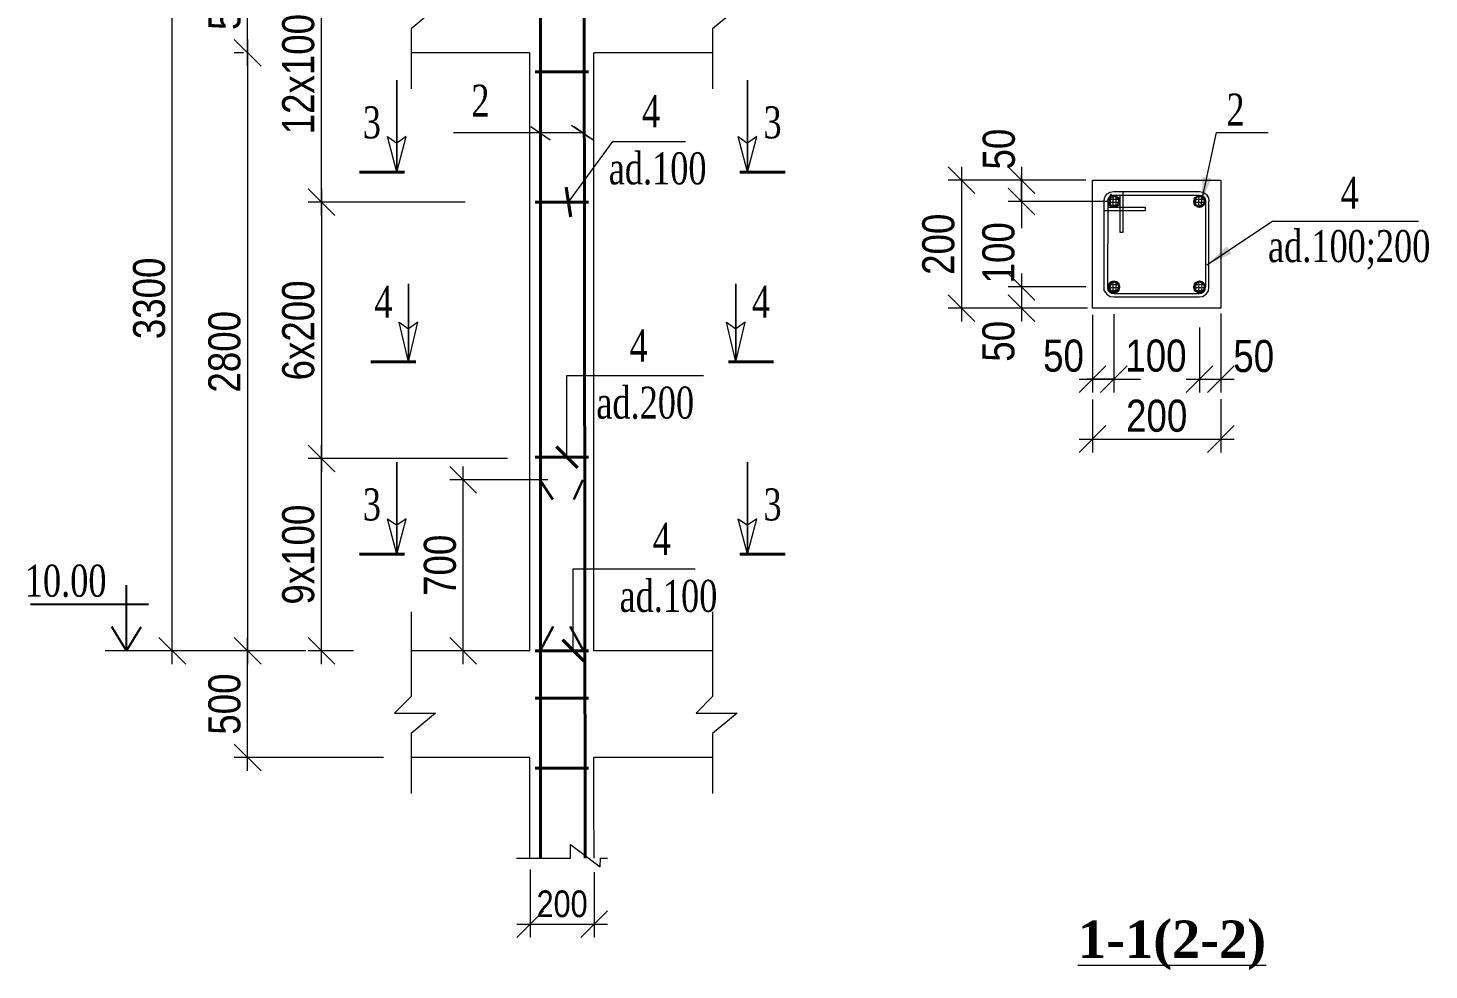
# Model space of a CAD drawing. Header units: millimetres. Extents: x -149347 to 251215, y -2929184 to -2541447.
# Drawn here: x -24370 to -11258, y -2728752 to -2719930 of the extents above; entities that cross this region are included whole.
import ezdxf

# ---------------------------------------------------------------- set-up
doc = ezdxf.new("R2010")
doc.units = ezdxf.units.MM
for name, color, linetype, lineweight in [('Ishare xetleri', 95, 'Continuous', 5), ('olchu', 253, 'Continuous', 9), ('Xamut', 5, 'Continuous', 15), ('РАЗМЕРЫ', 80, 'Continuous', 9)]:
    doc.layers.add(name, color=color, linetype=linetype, lineweight=lineweight)
doc.layers.add('Text', color=7, linetype='Continuous')
doc.styles.add('400', font='times.ttf', dxfattribs={"width": 0.75, "height": 300})
doc.styles.add('style1', font='A3TI(LA).TTF', dxfattribs={"height": 400})
doc.styles.add('style6', font='ARIALN.TTF', dxfattribs={"height": 300})
doc.styles.add('Times New  Roman', font='times.ttf')
doc.dimstyles.new('DIM_100', dxfattribs={"dimscale": 100, "dimtxt": 250, "dimasz": 2.5, "dimexe": 1.25, "dimexo": 0.625, "dimtad": 1, "dimdec": 0, "dimtxsty": 'style1', "dimblk": 'OBLIQUE', "dimcen": 2.5, "dimdle": 1.25, "dimclrd": 251, "dimclre": 251, "dimaunit": 1, "dimadec": 3, "dimazin": 0, "dimtfac": 1, "dimtdec": 0, "dimtmove": 1, "dimatfit": 3, "dimfxl": 1.25, "dimlwd": 5, "dimlwe": 5, "dimarcsym": 0})

# ---------------------------------------------------------------- blocks, each defined once
blk = doc.blocks.new('_Oblique')
at = {"color": 0, "linetype": 'ByBlock', "lineweight": -2}
blk.add_line((-0.5, -0.5), (0.5, 0.5), dxfattribs=at)
blk = doc.blocks.new('*D1385')
at = {"color": 251, "linetype": 'ByBlock', "lineweight": 5, "ltscale": 80, "transparency": 16777216}
blk.add_line((-22314, -2726887), (-22314, -2725637), dxfattribs=at)
at = {"color": 251, "lineweight": 5, "ltscale": 80, "transparency": 16777216}
for p, q in [((-21770, -2725762), (-22439, -2725762)), ((-21043, -2726762), (-22439, -2726762))]:
    blk.add_line(p, q, dxfattribs=at)
at = {"layer": 'Defpoints', "color": 0, "lineweight": 15, "ltscale": 80, "transparency": 16777216}
for p in [(-22314, -2725762), (-21707, -2725762), (-20980, -2726762)]:
    blk.add_point(p, dxfattribs=at)
at = {"color": 251, "lineweight": 5, "ltscale": 80, "transparency": 16777216, "xscale": 250, "yscale": 250, "zscale": 250}
for p, rotation in [((-22314, -2725762), 90), ((-22314, -2726762), 270)]:
    blk.add_blockref('_Oblique', p, dxfattribs=dict(at, rotation=rotation))
at = {"color": 0, "lineweight": 15, "ltscale": 80, "transparency": 16777216, "insert": (-22530, -2726262), "char_height": 300, "attachment_point": 5, "rotation": 90, "style": 'style6'}
blk.add_mtext('500', dxfattribs=at)
blk = doc.blocks.new('*D1386')
at = {"color": 251, "linetype": 'ByBlock', "lineweight": 5, "ltscale": 80, "transparency": 16777216}
blk.add_line((-22314, -2720287), (-22314, -2719037), dxfattribs=at)
at = {"color": 251, "lineweight": 5, "ltscale": 80, "transparency": 16777216}
for p, q in [((-21770, -2719162), (-22439, -2719162)), ((-22354, -2720162), (-22439, -2720162))]:
    blk.add_line(p, q, dxfattribs=at)
at = {"layer": 'Defpoints', "color": 0, "lineweight": 15, "ltscale": 80, "transparency": 16777216}
for p in [(-22314, -2719162), (-21707, -2719162), (-22292, -2720162)]:
    blk.add_point(p, dxfattribs=at)
at = {"color": 251, "lineweight": 5, "ltscale": 80, "transparency": 16777216, "xscale": 250, "yscale": 250, "zscale": 250}
for p, rotation in [((-22314, -2719162), 90), ((-22314, -2720162), 270)]:
    blk.add_blockref('_Oblique', p, dxfattribs=dict(at, rotation=rotation))
at = {"color": 0, "lineweight": 15, "ltscale": 80, "transparency": 16777216, "insert": (-22530, -2719662), "char_height": 300, "attachment_point": 5, "rotation": 90, "style": 'style6'}
blk.add_mtext('500', dxfattribs=at)
blk = doc.blocks.new('*D1387')
at = {"color": 251, "linetype": 'ByBlock', "lineweight": 5, "ltscale": 80, "transparency": 16777216}
blk.add_line((-22314, -2720037), (-22314, -2725887), dxfattribs=at)
at = {"color": 251, "lineweight": 5, "ltscale": 80, "transparency": 16777216}
for p, q in [((-22354, -2720162), (-22439, -2720162)), ((-22354, -2725762), (-22439, -2725762))]:
    blk.add_line(p, q, dxfattribs=at)
at = {"layer": 'Defpoints', "color": 0, "lineweight": 15, "ltscale": 80, "transparency": 16777216}
for p in [(-22292, -2720162), (-22314, -2725762), (-22292, -2725762)]:
    blk.add_point(p, dxfattribs=at)
at = {"color": 251, "lineweight": 5, "ltscale": 80, "transparency": 16777216, "xscale": 250, "yscale": 250, "zscale": 250}
for p, rotation in [((-22314, -2720162), 90), ((-22314, -2725762), 270)]:
    blk.add_blockref('_Oblique', p, dxfattribs=dict(at, rotation=rotation))
at = {"color": 0, "lineweight": 15, "ltscale": 80, "transparency": 16777216, "insert": (-22530, -2722962), "char_height": 300, "attachment_point": 5, "rotation": 90, "style": 'style6'}
blk.add_mtext('2800', dxfattribs=at)
blk = doc.blocks.new('*D1388')
at = {"color": 251, "linetype": 'ByBlock', "lineweight": 5, "ltscale": 80, "transparency": 16777216}
blk.add_line((-23019, -2725887), (-23019, -2719037), dxfattribs=at)
at = {"color": 251, "lineweight": 5, "ltscale": 80, "transparency": 16777216}
for p, q in [((-22938, -2719162), (-23144, -2719162)), ((-22915, -2725762), (-23144, -2725762))]:
    blk.add_line(p, q, dxfattribs=at)
at = {"layer": 'Defpoints', "color": 0, "lineweight": 15, "ltscale": 80, "transparency": 16777216}
for p in [(-23019, -2719162), (-22875, -2719162), (-22852, -2725762)]:
    blk.add_point(p, dxfattribs=at)
at = {"color": 251, "lineweight": 5, "ltscale": 80, "transparency": 16777216, "xscale": 250, "yscale": 250, "zscale": 250}
for p, rotation in [((-23019, -2719162), 90), ((-23019, -2725762), 270)]:
    blk.add_blockref('_Oblique', p, dxfattribs=dict(at, rotation=rotation))
at = {"color": 0, "lineweight": 15, "ltscale": 80, "transparency": 16777216, "insert": (-23235, -2722462), "char_height": 300, "attachment_point": 5, "rotation": 90, "style": 'style6'}
blk.add_mtext('3300', dxfattribs=at)
blk = doc.blocks.new('*D1391')
at = {"color": 251, "lineweight": 5, "ltscale": 80, "transparency": 16777216}
for p, q in [((-19671, -2727810), (-19671, -2728449)), ((-19071, -2727836), (-19071, -2728449))]:
    blk.add_line(p, q, dxfattribs=at)
at = {"color": 251, "linetype": 'ByBlock', "lineweight": 5, "ltscale": 80, "transparency": 16777216}
blk.add_line((-19796, -2728324), (-18946, -2728324), dxfattribs=at)
at = {"layer": 'Defpoints', "color": 0, "lineweight": 15, "ltscale": 80, "transparency": 16777216}
for p in [(-19671, -2727747), (-19071, -2727774), (-19071, -2728324)]:
    blk.add_point(p, dxfattribs=at)
at = {"color": 251, "lineweight": 5, "ltscale": 80, "transparency": 16777216, "xscale": 250, "yscale": 250, "zscale": 250, "rotation": 180}
blk.add_blockref('_Oblique', (-19671, -2728324), dxfattribs=at)
at = {"color": 251, "lineweight": 5, "ltscale": 80, "transparency": 16777216, "xscale": 250, "yscale": 250, "zscale": 250}
blk.add_blockref('_Oblique', (-19071, -2728324), dxfattribs=at)
at = {"color": 0, "lineweight": 15, "ltscale": 80, "transparency": 16777216, "insert": (-19371, -2728134), "char_height": 300, "attachment_point": 5, "style": 'style6'}
blk.add_mtext('{\\fArial Narrow|b0|i0|c238|p34;\\H0.83333x;200}', dxfattribs=at)
blk = doc.blocks.new('*D1375')
at = {"color": 251, "lineweight": 5, "ltscale": 80, "transparency": 16777216}
for p, q in [((-19505, -2724162), (-20423, -2724162)), ((-20311, -2725762), (-20423, -2725762))]:
    blk.add_line(p, q, dxfattribs=at)
at = {"color": 251, "linetype": 'ByBlock', "lineweight": 5, "ltscale": 80, "transparency": 16777216}
blk.add_line((-20298, -2725887), (-20298, -2724037), dxfattribs=at)
at = {"layer": 'Defpoints', "color": 0, "lineweight": 15, "ltscale": 80, "transparency": 16777216}
for p in [(-20298, -2724162), (-19443, -2724162), (-20248, -2725762)]:
    blk.add_point(p, dxfattribs=at)
at = {"color": 251, "lineweight": 5, "ltscale": 80, "transparency": 16777216, "xscale": 250, "yscale": 250, "zscale": 250}
for p, rotation in [((-20298, -2724162), 90), ((-20298, -2725762), 270)]:
    blk.add_blockref('_Oblique', p, dxfattribs=dict(at, rotation=rotation))
at = {"color": 0, "lineweight": 15, "ltscale": 80, "transparency": 16777216, "insert": (-20513, -2724962), "char_height": 300, "attachment_point": 5, "rotation": 90, "style": 'style6'}
blk.add_mtext('{\\fArial Narrow|b0|i0|c238|p34;7}00', dxfattribs=at)
blk = doc.blocks.new('*D1401')
at = {"color": 251, "linetype": 'ByBlock', "lineweight": 5, "ltscale": 15, "transparency": 16777216}
blk.add_line((-15632, -2721230), (-15632, -2722680), dxfattribs=at)
at = {"color": 251, "lineweight": 5, "ltscale": 15, "transparency": 16777216}
for p, q in [((-15016, -2721355), (-15757, -2721355)), ((-15013, -2722555), (-15757, -2722555))]:
    blk.add_line(p, q, dxfattribs=at)
at = {"layer": 'Defpoints', "color": 0, "lineweight": 15, "ltscale": 15, "transparency": 16777216}
for p in [(-14953, -2721355), (-15632, -2722555), (-14951, -2722555)]:
    blk.add_point(p, dxfattribs=at)
at = {"color": 251, "lineweight": 5, "ltscale": 15, "transparency": 16777216, "xscale": 250, "yscale": 250, "zscale": 250}
for p, rotation in [((-15632, -2721355), 90), ((-15632, -2722555), 270)]:
    blk.add_blockref('_Oblique', p, dxfattribs=dict(at, rotation=rotation))
at = {"color": 0, "lineweight": 15, "ltscale": 15, "transparency": 16777216, "insert": (-15848, -2721955), "char_height": 300, "attachment_point": 5, "rotation": 90, "style": 'style6'}
blk.add_mtext('{\\fArial Narrow|b0|i0|c238|p34;200}', dxfattribs=at)
blk = doc.blocks.new('*D1402')
at = {"color": 251, "linetype": 'ByBlock', "lineweight": 5, "ltscale": 15, "transparency": 16777216}
blk.add_line((-15070, -2721230), (-15070, -2721680), dxfattribs=at)
at = {"color": 251, "lineweight": 5, "ltscale": 15, "transparency": 16777216}
for p, q in [((-14468, -2721355), (-15195, -2721355)), ((-14461, -2721555), (-15195, -2721555))]:
    blk.add_line(p, q, dxfattribs=at)
at = {"layer": 'Defpoints', "color": 0, "lineweight": 15, "ltscale": 15, "transparency": 16777216}
for p in [(-14406, -2721355), (-15070, -2721555), (-14398, -2721555)]:
    blk.add_point(p, dxfattribs=at)
at = {"color": 251, "lineweight": 5, "ltscale": 15, "transparency": 16777216, "xscale": 250, "yscale": 250, "zscale": 250}
for p, rotation in [((-15070, -2721355), 90), ((-15070, -2721555), 270)]:
    blk.add_blockref('_Oblique', p, dxfattribs=dict(at, rotation=rotation))
at = {"color": 0, "lineweight": 15, "ltscale": 15, "transparency": 16777216, "insert": (-15282, -2721064), "char_height": 300, "attachment_point": 5, "rotation": 90, "style": 'style6'}
blk.add_mtext('{\\fArial Narrow|b0|i0|c238|p34;50}', dxfattribs=at)
blk = doc.blocks.new('*D1403')
at = {"color": 251, "linetype": 'ByBlock', "lineweight": 5, "ltscale": 15, "transparency": 16777216}
blk.add_line((-15070, -2722230), (-15070, -2722680), dxfattribs=at)
at = {"color": 251, "lineweight": 5, "ltscale": 15, "transparency": 16777216}
for p, q in [((-14468, -2722355), (-15195, -2722355)), ((-14455, -2722555), (-15195, -2722555))]:
    blk.add_line(p, q, dxfattribs=at)
at = {"layer": 'Defpoints', "color": 0, "lineweight": 15, "ltscale": 15, "transparency": 16777216}
for p in [(-14406, -2722355), (-15070, -2722555), (-14392, -2722555)]:
    blk.add_point(p, dxfattribs=at)
at = {"color": 251, "lineweight": 5, "ltscale": 15, "transparency": 16777216, "xscale": 250, "yscale": 250, "zscale": 250}
for p, rotation in [((-15070, -2722355), 90), ((-15070, -2722555), 270)]:
    blk.add_blockref('_Oblique', p, dxfattribs=dict(at, rotation=rotation))
at = {"color": 0, "lineweight": 15, "ltscale": 15, "transparency": 16777216, "insert": (-15286, -2722864), "char_height": 300, "attachment_point": 5, "rotation": 90, "style": 'style6'}
blk.add_mtext('{\\fArial Narrow|b0|i0|c238|p34;50}', dxfattribs=at)
blk = doc.blocks.new('*D1404')
at = {"color": 251, "lineweight": 5, "ltscale": 15, "transparency": 16777216}
for p, q in [((-14406, -2723409), (-14406, -2723904)), ((-13206, -2723407), (-13206, -2723904))]:
    blk.add_line(p, q, dxfattribs=at)
at = {"color": 251, "linetype": 'ByBlock', "lineweight": 5, "ltscale": 15, "transparency": 16777216}
blk.add_line((-14531, -2723779), (-13081, -2723779), dxfattribs=at)
at = {"layer": 'Defpoints', "color": 0, "lineweight": 15, "ltscale": 15, "transparency": 16777216}
for p in [(-14406, -2723347), (-13206, -2723344), (-13206, -2723779)]:
    blk.add_point(p, dxfattribs=at)
at = {"color": 251, "lineweight": 5, "ltscale": 15, "transparency": 16777216, "xscale": 250, "yscale": 250, "zscale": 250, "rotation": 180}
blk.add_blockref('_Oblique', (-14406, -2723779), dxfattribs=at)
at = {"color": 251, "lineweight": 5, "ltscale": 15, "transparency": 16777216, "xscale": 250, "yscale": 250, "zscale": 250}
blk.add_blockref('_Oblique', (-13206, -2723779), dxfattribs=at)
at = {"color": 0, "lineweight": 15, "ltscale": 15, "transparency": 16777216, "insert": (-13806, -2723563), "char_height": 300, "attachment_point": 5, "style": 'style6'}
blk.add_mtext('{\\fArial Narrow|b0|i0|c238|p34;200}', dxfattribs=at)
blk = doc.blocks.new('*D1405')
at = {"color": 251, "lineweight": 5, "ltscale": 15, "transparency": 16777216}
for p, q in [((-14406, -2722617), (-14406, -2723344)), ((-14206, -2722610), (-14206, -2723344))]:
    blk.add_line(p, q, dxfattribs=at)
at = {"color": 251, "linetype": 'ByBlock', "lineweight": 5, "ltscale": 15, "transparency": 16777216}
blk.add_line((-14531, -2723219), (-14081, -2723219), dxfattribs=at)
at = {"layer": 'Defpoints', "color": 0, "lineweight": 15, "ltscale": 15, "transparency": 16777216}
for p in [(-14406, -2722555), (-14206, -2722547), (-14206, -2723219)]:
    blk.add_point(p, dxfattribs=at)
at = {"color": 251, "lineweight": 5, "ltscale": 15, "transparency": 16777216, "xscale": 250, "yscale": 250, "zscale": 250, "rotation": 180}
blk.add_blockref('_Oblique', (-14406, -2723219), dxfattribs=at)
at = {"color": 251, "lineweight": 5, "ltscale": 15, "transparency": 16777216, "xscale": 250, "yscale": 250, "zscale": 250}
blk.add_blockref('_Oblique', (-14206, -2723219), dxfattribs=at)
at = {"color": 0, "lineweight": 15, "ltscale": 15, "transparency": 16777216, "insert": (-14678, -2723000), "char_height": 300, "attachment_point": 5, "style": 'style6'}
blk.add_mtext('{\\fArial Narrow|b0|i0|c238|p34;50}', dxfattribs=at)
blk = doc.blocks.new('*D1406')
at = {"color": 251, "lineweight": 5, "ltscale": 15, "transparency": 16777216}
for p, q in [((-13206, -2722604), (-13206, -2723344)), ((-13406, -2722735), (-13406, -2723344))]:
    blk.add_line(p, q, dxfattribs=at)
at = {"color": 251, "linetype": 'ByBlock', "lineweight": 5, "ltscale": 15, "transparency": 16777216}
blk.add_line((-13531, -2723219), (-13081, -2723219), dxfattribs=at)
at = {"layer": 'Defpoints', "color": 0, "lineweight": 15, "ltscale": 15, "transparency": 16777216}
for p in [(-13206, -2722541), (-13406, -2722672), (-13206, -2723219)]:
    blk.add_point(p, dxfattribs=at)
at = {"color": 251, "lineweight": 5, "ltscale": 15, "transparency": 16777216, "xscale": 250, "yscale": 250, "zscale": 250, "rotation": 180}
blk.add_blockref('_Oblique', (-13406, -2723219), dxfattribs=at)
at = {"color": 251, "lineweight": 5, "ltscale": 15, "transparency": 16777216, "xscale": 250, "yscale": 250, "zscale": 250}
blk.add_blockref('_Oblique', (-13206, -2723219), dxfattribs=at)
at = {"color": 0, "lineweight": 15, "ltscale": 15, "transparency": 16777216, "insert": (-12898, -2723004), "char_height": 300, "attachment_point": 5, "style": 'style6'}
blk.add_mtext('{\\fArial Narrow|b0|i0|c238|p34;50}', dxfattribs=at)
blk = doc.blocks.new('*D1407')
at = {"color": 251, "lineweight": 5, "ltscale": 15, "transparency": 16777216}
blk.add_line((-14206, -2722735), (-14206, -2723344), dxfattribs=at)
blk.add_line((-14206, -2722735), (-14206, -2723344), dxfattribs=at)
at = {"color": 251, "linetype": 'ByBlock', "lineweight": 5, "ltscale": 15, "transparency": 16777216}
for q in [(-14456, -2723219), (-13956, -2723219)]:
    blk.add_line((-14206, -2723219), q, dxfattribs=at)
at = {"layer": 'Defpoints', "color": 0, "lineweight": 15, "ltscale": 15, "transparency": 16777216}
for p in [(-14206, -2722672), (-14206, -2722672), (-14206, -2723219)]:
    blk.add_point(p, dxfattribs=at)
at = {"color": 251, "lineweight": 5, "ltscale": 15, "transparency": 16777216, "xscale": 250, "yscale": 250, "zscale": 250}
blk.add_blockref('_Oblique', (-14206, -2723219), dxfattribs=at)
at = {"color": 251, "lineweight": 5, "ltscale": 15, "transparency": 16777216, "xscale": 250, "yscale": 250, "zscale": 250, "rotation": 180}
blk.add_blockref('_Oblique', (-14206, -2723219), dxfattribs=at)
at = {"color": 0, "lineweight": 15, "ltscale": 15, "transparency": 16777216, "insert": (-13813, -2723000), "char_height": 300, "attachment_point": 5, "style": 'style6'}
blk.add_mtext('{\\fArial Narrow|b0|i0|c238|p34;100}', dxfattribs=at)
blk = doc.blocks.new('*D1408')
at = {"color": 251, "linetype": 'ByBlock', "lineweight": 5, "ltscale": 15, "transparency": 16777216}
for q in [(-15070, -2721305), (-15070, -2721805)]:
    blk.add_line((-15070, -2721555), q, dxfattribs=at)
at = {"color": 251, "lineweight": 5, "ltscale": 15, "transparency": 16777216}
for p in [(-14268, -2721555), (-14586, -2721555)]:
    blk.add_line(p, (-15195, -2721555), dxfattribs=at)
at = {"layer": 'Defpoints', "color": 0, "lineweight": 15, "ltscale": 15, "transparency": 16777216}
for p in [(-15070, -2721555), (-14523, -2721555), (-14206, -2721555)]:
    blk.add_point(p, dxfattribs=at)
at = {"color": 251, "lineweight": 5, "ltscale": 15, "transparency": 16777216, "xscale": 250, "yscale": 250, "zscale": 250}
for rotation in [90, 270]:
    blk.add_blockref('_Oblique', (-15070, -2721555), dxfattribs=dict(at, rotation=rotation))
at = {"color": 0, "lineweight": 15, "ltscale": 15, "transparency": 16777216, "insert": (-15286, -2722035), "char_height": 300, "attachment_point": 5, "rotation": 90, "style": 'style6'}
blk.add_mtext('{\\fArial Narrow|b0|i0|c238|p34;100}', dxfattribs=at)
blk = doc.blocks.new('*D1429')
at = {"color": 251, "linetype": 'ByBlock', "lineweight": 5, "ltscale": 80, "transparency": 16777216}
blk.add_line((-21623, -2725887), (-21623, -2723837), dxfattribs=at)
at = {"color": 251, "lineweight": 5, "ltscale": 80, "transparency": 16777216}
for p, q in [((-19881, -2723962), (-21748, -2723962)), ((-21324, -2725762), (-21748, -2725762))]:
    blk.add_line(p, q, dxfattribs=at)
at = {"layer": 'Defpoints', "color": 0, "lineweight": 15, "ltscale": 80, "transparency": 16777216}
for p in [(-21623, -2723962), (-19819, -2723962), (-21261, -2725762)]:
    blk.add_point(p, dxfattribs=at)
at = {"color": 251, "lineweight": 5, "ltscale": 80, "transparency": 16777216, "xscale": 250, "yscale": 250, "zscale": 250}
for p, rotation in [((-21623, -2723962), 90), ((-21623, -2725762), 270)]:
    blk.add_blockref('_Oblique', p, dxfattribs=dict(at, rotation=rotation))
at = {"color": 0, "lineweight": 15, "ltscale": 80, "transparency": 16777216, "insert": (-21839, -2724862), "char_height": 300, "attachment_point": 5, "rotation": 90, "style": 'style6'}
blk.add_mtext('{\\fArial Narrow|b0|i0|c238|p34;9x100}', dxfattribs=at)
blk = doc.blocks.new('*D1430')
at = {"color": 251, "linetype": 'ByBlock', "lineweight": 5, "ltscale": 80, "transparency": 16777216}
blk.add_line((-21623, -2721687), (-21623, -2719037), dxfattribs=at)
at = {"color": 251, "lineweight": 5, "ltscale": 80, "transparency": 16777216}
for p, q in [((-21004, -2719162), (-21748, -2719162)), ((-21324, -2721562), (-21748, -2721562))]:
    blk.add_line(p, q, dxfattribs=at)
at = {"layer": 'Defpoints', "color": 0, "lineweight": 15, "ltscale": 80, "transparency": 16777216}
for p in [(-21623, -2719162), (-20942, -2719162), (-21261, -2721562)]:
    blk.add_point(p, dxfattribs=at)
at = {"color": 251, "lineweight": 5, "ltscale": 80, "transparency": 16777216, "xscale": 250, "yscale": 250, "zscale": 250}
for p, rotation in [((-21623, -2719162), 90), ((-21623, -2721562), 270)]:
    blk.add_blockref('_Oblique', p, dxfattribs=dict(at, rotation=rotation))
at = {"color": 0, "lineweight": 15, "ltscale": 80, "transparency": 16777216, "insert": (-21839, -2720362), "char_height": 300, "attachment_point": 5, "rotation": 90, "style": 'style6'}
blk.add_mtext('{\\fArial Narrow|b0|i0|c238|p34;12x100}', dxfattribs=at)
blk = doc.blocks.new('*D1431')
at = {"color": 251, "linetype": 'ByBlock', "lineweight": 5, "ltscale": 80, "transparency": 16777216}
blk.add_line((-21623, -2721437), (-21623, -2724087), dxfattribs=at)
at = {"color": 251, "lineweight": 5, "ltscale": 80, "transparency": 16777216}
for p, q in [((-20277, -2721562), (-21748, -2721562)), ((-19881, -2723962), (-21748, -2723962))]:
    blk.add_line(p, q, dxfattribs=at)
at = {"layer": 'Defpoints', "color": 0, "lineweight": 15, "ltscale": 80, "transparency": 16777216}
for p in [(-20215, -2721562), (-21623, -2723962), (-19819, -2723962)]:
    blk.add_point(p, dxfattribs=at)
at = {"color": 251, "lineweight": 5, "ltscale": 80, "transparency": 16777216, "xscale": 250, "yscale": 250, "zscale": 250}
for p, rotation in [((-21623, -2721562), 90), ((-21623, -2723962), 270)]:
    blk.add_blockref('_Oblique', p, dxfattribs=dict(at, rotation=rotation))
at = {"color": 0, "lineweight": 15, "ltscale": 80, "transparency": 16777216, "insert": (-21839, -2722762), "char_height": 300, "attachment_point": 5, "rotation": 90, "style": 'style6'}
blk.add_mtext('{\\fArial Narrow|b0|i0|c238|p34;6x200}', dxfattribs=at)

msp = doc.modelspace()

# ---------------------------------------------------------------- hatches: boundary and pattern name
at = {"layer": 'Xamut'}
h = msp.add_hatch(dxfattribs=at)
h.set_pattern_fill('ANGLE', color=256, scale=4, style=0)
h.set_pattern_definition([(360, (-14155.948, -2721504.897), (7e-15, 27.94), [20.32, -7.62]), (90, (-14155.948, -2721504.897), (-27.94, 8e-15), [20.32, -7.62])])
edge = h.paths.add_edge_path()
edge.add_arc((-14205.94808, -2721554.89692), 50, 360, 720)
h = msp.add_hatch(dxfattribs=at)
h.set_pattern_fill('ANGLE', color=256, scale=4, style=0)
h.set_pattern_definition([(360, (-13355.948, -2721504.897), (7e-15, 27.94), [20.32, -7.62]), (90, (-13355.948, -2721504.897), (-27.94, 8e-15), [20.32, -7.62])])
edge = h.paths.add_edge_path()
edge.add_arc((-13405.94808, -2721554.89692), 50, 360, 720)
h = msp.add_hatch(dxfattribs=at)
h.set_pattern_fill('ANGLE', color=256, scale=4, style=0)
h.set_pattern_definition([(360, (-14155.948, -2722304.897), (7e-15, 27.94), [20.32, -7.62]), (90, (-14155.948, -2722304.897), (-27.94, 8e-15), [20.32, -7.62])])
edge = h.paths.add_edge_path()
edge.add_arc((-14205.94808, -2722354.89692), 50, 0, 360)
h = msp.add_hatch(dxfattribs=at)
h.set_pattern_fill('ANGLE', color=256, scale=4, style=0)
h.set_pattern_definition([(360, (-13355.948, -2722304.897), (7e-15, 27.94), [20.32, -7.62]), (90, (-13355.948, -2722304.897), (-27.94, 8e-15), [20.32, -7.62])])
edge = h.paths.add_edge_path()
edge.add_arc((-13405.94808, -2722354.89692), 50, 360, 720)

# ---------------------------------------------------------------- linework, layer by layer
at = {"color": 7, "lineweight": 40, "ltscale": 80}
for p, q in [((-19573.03612, -2727173.95212), (-19573.03612, -2716761.89749)), ((-19155.84903, -2727705.72374), (-19167.60857, -2716761.89749)), ((-19624.28626, -2720340.2077), (-19124.28626, -2720340.2077)), ((-19624.28626, -2721559.49735), (-19124.28626, -2721559.49735)), ((-19624.28626, -2723949.25257), (-19124.28626, -2723949.25257)), ((-19624.28626, -2725761.89749), (-19124.28626, -2725761.89749)), ((-19624.28626, -2726205.29731), (-19124.28626, -2726205.29731)), ((-19624.28626, -2726861.89749), (-19124.28626, -2726861.89749)), ((-19624.28626, -2726861.89749), (-19124.28626, -2726861.89749)), ((-19571.80353, -2727705.72374), (-19573.03612, -2727173.95212))]:
    msp.add_line(p, q, dxfattribs=at)
at = {"color": 7, "lineweight": 9, "ltscale": 80}
for p, q in [((-19673.0406, -2720161.89749), (-20784.33474, -2720161.89749)), ((-19673.0406, -2725761.89749), (-19673.0406, -2720161.89749)), ((-19073.0406, -2725761.89749), (-19073.0406, -2720161.89749)), ((-17961.74647, -2720161.89749), (-19073.0406, -2720161.89749)), ((-19673.0406, -2725761.89749), (-20784.33474, -2725761.89749)), ((-19673.0406, -2725761.89749), (-20784.33474, -2725761.89749)), ((-17961.74647, -2725761.89749), (-19073.0406, -2725761.89749)), ((-17961.74647, -2725761.89749), (-19073.0406, -2725761.89749)), ((-19673.0406, -2726761.89749), (-20784.33474, -2726761.89749)), ((-19673.0406, -2726761.89749), (-20784.33474, -2726761.89749)), ((-19673.0406, -2727173.95212), (-19673.0406, -2726761.89749)), ((-19673.0406, -2727173.95212), (-19673.0406, -2726761.89749)), ((-19073.0406, -2727173.95212), (-19073.0406, -2726761.89749)), ((-17961.74647, -2726761.89749), (-19073.0406, -2726761.89749)), ((-19671.6011, -2727705.72374), (-19673.0406, -2727173.95212)), ((-19071.6011, -2727705.72374), (-19073.0406, -2727173.95212))]:
    msp.add_line(p, q, dxfattribs=at)
at = {"color": 7, "lineweight": 15, "ltscale": 80}
for p, q in [((-19484.02286, -2720978.97721), (-19662.04939, -2720856.64561)), ((-19110.00321, -2720961.13087), (-19284.02734, -2720841.54954)), ((-19079.75283, -2720978.8884), (-19257.77937, -2720856.5568)), ((-19184.02958, -2720910.26337), (-20388.40208, -2720910.26337)), ((-22013.50188, -2725761.89749), (-23647.5402, -2725761.89749)), ((-22013.50188, -2725761.89749), (-23647.5402, -2725761.89749))]:
    msp.add_line(p, q, dxfattribs=at)
at = {"color": 3, "lineweight": 30, "ltscale": 15}
for p, q in [((-19458.3704, -2724346.37005), (-19580.39808, -2724161.59007)), ((-19262.47668, -2724346.06642), (-19175.45608, -2724161.28644)), ((-19454.65979, -2725534.36406), (-19576.68748, -2725762.43586)), ((-19293.91272, -2725534.36406), (-19171.88503, -2725762.43586))]:
    msp.add_line(p, q, dxfattribs=at)
at = {"color": 0}
msp.add_line((-23447.80939, -2725761.89749), (-23447.80939, -2725149.20756), dxfattribs=at)
msp.add_line((-23447.80939, -2725761.89749), (-23447.80939, -2725149.20756), dxfattribs=at)
at = {"color": 7}
msp.add_line((-23243.41439, -2725329.42316), (-24346.94779, -2725329.42316), dxfattribs=at)
at = {"color": 7, "lineweight": 9, "ltscale": 80}
for points in [[(-20784.33474, -2718796.31695), (-20784.33474, -2719589.58249), (-20939.74661, -2719746.66441), (-20556.0998, -2719746.66441), (-20784.33474, -2719938.32184), (-20784.33474, -2720500.17265)], [(-17961.74647, -2718796.31695), (-17961.74647, -2719589.58249), (-18117.15834, -2719746.66441), (-17733.51153, -2719746.66441), (-17961.74647, -2719938.32184), (-17961.74647, -2720500.17265)], [(-20784.33474, -2725396.31695), (-20784.33474, -2726189.58249), (-20939.74661, -2726346.66441), (-20556.0998, -2726346.66441), (-20784.33474, -2726538.32184), (-20784.33474, -2727100.17265)], [(-17961.74647, -2725396.31695), (-17961.74647, -2726189.58249), (-18117.15834, -2726346.66441), (-17733.51153, -2726346.66441), (-17961.74647, -2726538.32184), (-17961.74647, -2727100.17265)], [(-19797.22399, -2727705.72374), (-19291.38505, -2727705.72374), (-19291.38505, -2727576.06732), (-19015.45892, -2727785.76813), (-19012.59847, -2727705.72374), (-18946.46755, -2727705.72374)]]:
    msp.add_lwpolyline(points, dxfattribs=at)
at = {"color": 7, "lineweight": 15, "ltscale": 80}
msp.add_lwpolyline([(-14405.94808, -2721354.89692), (-13205.94808, -2721354.89692), (-13205.94808, -2722554.89692), (-14405.94808, -2722554.89692), (-14405.94808, -2721354.89692)], dxfattribs=at)
at = {"color": 7, "ltscale": 15}
for points in [[(-23447.80939, -2725761.89749), (-23586.4113, -2725537.55347)], [(-23447.80939, -2725761.89749), (-23586.4113, -2725537.55347)], [(-23447.80939, -2725761.89749), (-23309.20747, -2725537.55347)], [(-23447.80939, -2725761.89749), (-23309.20747, -2725537.55347)]]:
    msp.add_lwpolyline(points, dxfattribs=at)
at = {"layer": 'Ishare xetleri', "color": 251, "lineweight": 9}
for p, q in [((-14297.23946, -2721548.59959), (-14294.46408, -2721525.43329)), ((-14294.46408, -2721525.43329), (-14283.96067, -2721501.60323)), ((-14283.96067, -2721501.60323), (-14269.80684, -2721483.68637)), ((-14269.80684, -2721483.68637), (-14241.19471, -2721465.74143)), ((-14263.7579, -2721538.1429), (-14229.80684, -2721483.68637)), ((-14248.12251, -2721507.85934), (-14230.35961, -2721496.71881)), ((-14241.19471, -2721465.74143), (-14206.26246, -2721461.7849)), ((-14230.35961, -2721496.71881), (-14204.45602, -2721493.7849)), ((-13408.23154, -2721493.7849), (-13387.39094, -2721497.48819)), ((-13405.4105, -2721461.7849), (-13376.0125, -2721467.00881)), ((-13387.39094, -2721497.48819), (-13365.42436, -2721510.61762)), ((-13376.0125, -2721467.00881), (-13342.84526, -2721486.83287)), ((-13365.42436, -2721510.61762), (-13352.09032, -2721530.50125)), ((-13352.09032, -2721530.50125), (-13349.39389, -2721552.97047)), ((-13342.84526, -2721486.83287), (-13321.23377, -2721519.0598)), ((-13321.23377, -2721519.0598), (-13317.39389, -2721551.05724)), ((-14297.23946, -2722391.38145), (-14269.80684, -2722426.10746)), ((-14269.80684, -2722426.10746), (-14241.19471, -2722444.05241)), ((-14265.23946, -2722359.28424), (-14262.27634, -2722384.01765)), ((-14262.27634, -2722384.01765), (-14248.12251, -2722401.9345)), ((-14248.12251, -2722401.9345), (-14230.35961, -2722413.07502)), ((-14241.19471, -2722444.05241), (-14206.26246, -2722448.00894)), ((-14230.35961, -2722413.07502), (-14204.45602, -2722416.00894)), ((-13408.23154, -2722416.00894), (-13387.39094, -2722412.30564)), ((-13405.4105, -2722448.00894), (-13376.0125, -2722442.78503)), ((-13387.39094, -2722412.30564), (-13365.42436, -2722399.17621)), ((-13376.0125, -2722442.78503), (-13342.84526, -2722422.96096)), ((-13365.42436, -2722399.17621), (-13352.09032, -2722379.29259)), ((-13352.09032, -2722379.29259), (-13349.39389, -2722356.82337)), ((-13342.84526, -2722422.96096), (-13321.23377, -2722390.73404)), ((-13321.23377, -2722390.73404), (-13317.39389, -2722358.7366))]:
    msp.add_line(p, q, dxfattribs=at)
at = {"layer": 'Ishare xetleri', "color": 251, "lineweight": 9, "ltscale": 50}
for p, q in [((-14263.7579, -2721538.1429), (-14265.23946, -2722359.28424)), ((-14206.26246, -2721461.7849), (-13405.4105, -2721461.7849)), ((-14204.45602, -2721493.7849), (-13408.23154, -2721493.7849)), ((-14297.23946, -2722391.38145), (-14297.23946, -2721548.59959)), ((-13349.39389, -2721552.97047), (-13349.39389, -2722356.82337)), ((-13317.39389, -2722358.7366), (-13317.39389, -2721551.05724)), ((-14206.26246, -2722448.00894), (-13405.4105, -2722448.00894)), ((-14204.45602, -2722416.00894), (-13408.23154, -2722416.00894))]:
    msp.add_line(p, q, dxfattribs=at)
at = {"layer": 'Ishare xetleri', "color": 251, "lineweight": 15, "elevation": 0}
for points in [[(-20917.11136, -2721279.00116), (-20917.11136, -2720418.84116), (-20917.11136, -2721279.00116), (-21004.21038, -2720947.31668), (-20917.11136, -2721009.20839)], [(-20917.11136, -2721279.00116), (-20917.11136, -2720418.84116), (-20917.11136, -2721279.00116), (-20830.01234, -2720947.31668), (-20917.11136, -2721009.20839)], [(-17635.37551, -2721279.00116), (-17635.37551, -2720418.84116), (-17635.37551, -2721279.00116), (-17722.47453, -2720947.31668), (-17635.37551, -2721009.20839)], [(-17635.37551, -2721279.00116), (-17635.37551, -2720418.84116), (-17635.37551, -2721279.00116), (-17722.47453, -2720947.31668), (-17635.37551, -2721009.20839)], [(-17635.37551, -2721279.00116), (-17635.37551, -2720418.84116), (-17635.37551, -2721279.00116), (-17548.27649, -2720947.31668), (-17635.37551, -2721009.20839)], [(-17635.37551, -2721279.00116), (-17635.37551, -2720418.84116), (-17635.37551, -2721279.00116), (-17548.27649, -2720947.31668), (-17635.37551, -2721009.20839)], [(-20809.274, -2723057.3178), (-20809.274, -2722327.2378), (-20809.274, -2723057.3178), (-20896.37302, -2722685.65732), (-20809.274, -2722747.54903)], [(-20809.274, -2723057.3178), (-20809.274, -2722327.2378), (-20809.274, -2723057.3178), (-20722.17498, -2722685.65732), (-20809.274, -2722747.54903)], [(-17743.70644, -2723057.3178), (-17743.70644, -2722327.2378), (-17743.70644, -2723057.3178), (-17830.80546, -2722685.65732), (-17743.70644, -2722747.54903)], [(-17743.70644, -2723057.3178), (-17743.70644, -2722327.2378), (-17743.70644, -2723057.3178), (-17830.80546, -2722685.65732), (-17743.70644, -2722747.54903)], [(-17743.70644, -2723057.3178), (-17743.70644, -2722327.2378), (-17743.70644, -2723057.3178), (-17656.60741, -2722685.65732), (-17743.70644, -2722747.54903)], [(-17743.70644, -2723057.3178), (-17743.70644, -2722327.2378), (-17743.70644, -2723057.3178), (-17656.60741, -2722685.65732), (-17743.70644, -2722747.54903)], [(-20917.11136, -2724857.3178), (-20917.11136, -2723997.1578), (-20917.11136, -2724857.3178), (-21004.21038, -2724525.63331), (-20917.11136, -2724587.52502)], [(-20917.11136, -2724857.3178), (-20917.11136, -2723997.1578), (-20917.11136, -2724857.3178), (-20830.01234, -2724525.63331), (-20917.11136, -2724587.52502)], [(-17635.37551, -2724857.3178), (-17635.37551, -2723997.1578), (-17635.37551, -2724857.3178), (-17722.47453, -2724525.63331), (-17635.37551, -2724587.52502)], [(-17635.37551, -2724857.3178), (-17635.37551, -2723997.1578), (-17635.37551, -2724857.3178), (-17722.47453, -2724525.63331), (-17635.37551, -2724587.52502)], [(-17635.37551, -2724857.3178), (-17635.37551, -2723997.1578), (-17635.37551, -2724857.3178), (-17548.27649, -2724525.63331), (-17635.37551, -2724587.52502)], [(-17635.37551, -2724857.3178), (-17635.37551, -2723997.1578), (-17635.37551, -2724857.3178), (-17548.27649, -2724525.63331), (-17635.37551, -2724587.52502)]]:
    msp.add_lwpolyline(points, dxfattribs=at)
at = {"layer": 'Ishare xetleri', "color": 251, "lineweight": 9, "ltscale": 50}
for points in [[(-14152.11748, -2721493.7849), (-14152.11748, -2721840.62366), (-14120.11748, -2721840.62366), (-14120.11748, -2721461.7849)], [(-14265.23946, -2721608.72752), (-13913.53432, -2721608.72752), (-13913.53432, -2721640.72752), (-14297.23946, -2721640.72752)]]:
    msp.add_lwpolyline(points, dxfattribs=at)
at = {"layer": 'olchu', "lineweight": 40}
for p, q in [((-20846.29122, -2721279.00116, 0), (-21268.3475, -2721279.00116, 0)), ((-20846.29122, -2721279.00116, 0), (-21268.3475, -2721279.00116, 0)), ((-17706.19566, -2721279.00116, 0), (-17284.13938, -2721279.00116, 0)), ((-20738.45385, -2723057.3178, 0), (-21160.51013, -2723057.3178, 0)), ((-20738.45385, -2723057.3178, 0), (-21160.51013, -2723057.3178, 0)), ((-17814.52658, -2723057.3178, 0), (-17392.4703, -2723057.3178, 0)), ((-20846.29122, -2724857.3178, 0), (-21268.3475, -2724857.3178, 0)), ((-20846.29122, -2724857.3178, 0), (-21268.3475, -2724857.3178, 0)), ((-17706.19566, -2724857.3178, 0), (-17284.13938, -2724857.3178, 0))]:
    msp.add_line(p, q, dxfattribs=at)
at = {"layer": 'Xamut', "lineweight": 30}
for centre in [(-14205.94808, -2721554.89692), (-13405.94808, -2721554.89692), (-14205.94808, -2722354.89692), (-13405.94808, -2722354.89692)]:
    msp.add_circle(centre, 50, dxfattribs=at)

# ---------------------------------------------------------------- texts
at = {"color": 7, "char_height": 300, "attachment_point": 5, "style": '400'}
for s, insert in [('{\\fTimes New Roman|b0|i0|c238|p18;2}', (-20135.30491, -2720610.34238)), ('{\\fTimes New Roman|b0|i0|c238|p18;4}', (-18538.54307, -2720709.4669)), ('{\\fTimes New Roman|b0|i0|c238|p18;3}', (-21151.09939, -2720815.57233, 0)), ('{\\fTimes New Roman|b0|i0|c238|p18;3}', (-17401.38749, -2720815.57233, 0)), ('{\\fTimes New Roman|b0|i0|c238|p18;ad.}1{\\fTimes New Roman|b0|i0|c238|p18;00}', (-18476.87278, -2721247.30091)), ('{\\fTimes New Roman|b0|i0|c238|p18;4}', (-21043.26202, -2722493.92269, 0)), ('{\\fTimes New Roman|b0|i0|c238|p18;4}', (-17509.71841, -2722493.92269, 0)), ('{\\fTimes New Roman|b0|i0|c238|p18;4}', (-18654.73212, -2722903.71256)), ('{\\fTimes New Roman|b0|i0|c238|p18;ad.200}', (-18593.06183, -2723441.54656)), ('{\\fTimes New Roman|b0|i0|c238|p18;3}', (-21151.09939, -2724393.88896, 0)), ('{\\fTimes New Roman|b0|i0|c238|p18;3}', (-17401.38749, -2724393.88896, 0)), ('{\\fTimes New Roman|b0|i0|c238|p18;4}', (-18437.19593, -2724713.86535)), ('{\\fTimes New Roman|b0|i0|c238|p18;10.0}0', (-24017.12548, -2725109.12411)), ('{\\fTimes New Roman|b0|i0|c238|p18;ad.}1{\\fTimes New Roman|b0|i0|c238|p18;00}', (-18375.52564, -2725251.69935))]:
    msp.add_mtext(s, dxfattribs=dict(at, insert=insert))
at = {"color": 7, "lineweight": 5, "ltscale": 15, "insert": (-14543.25037, -2728288.49789), "char_height": 349.9976847, "attachment_point": 1, "style": 'Times New  Roman'}
msp.add_mtext_dynamic_manual_height_columns('{\\fTimes New Roman|b1|i0|c204|p18;\\L1-1(2-2)}', width=10162.2055716, gutter_width=3519.63915, heights=[0], dxfattribs=at)
at = {"layer": 'Text', "char_height": 300, "style": '400'}
for s, insert, attachment_point in [('    {\\fTimes New Roman|b0|i0|c238|p18;     2}', (-12983.14381, -2720543.79981), 3), ('    {\\fTimes New Roman|b0|i0|c238|p18;     4\\P ad.}100;{\\fTimes New Roman|b0|i0|c238|p18;200}', (-12849.20602, -2721322.02849), 1)]:
    msp.add_mtext(s, dxfattribs=dict(at, insert=insert, attachment_point=attachment_point))

# ---------------------------------------------------------------- dimensions: what is measured, and where the dimension line sits
at = {"color": 7, "lineweight": 15, "ltscale": 80}
for base, p1, p2, picture, middle in [((-23019.36446, -2719161.89749), (-22852.06672, -2725761.89749), (-22875.0549, -2719161.89749), '*D1388', (-23235.03635, -2722461.89749)), ((-22313.90432, -2719161.89749), (-22291.93703, -2720161.89749), (-21707.31522, -2719161.89749), '*D1386', (-22529.57622, -2719661.89749)), ((-22313.90432, -2725761.89749), (-22291.93703, -2720161.89749), (-22291.93703, -2725761.89749), '*D1387', (-22529.57622, -2722961.89749)), ((-22313.90432, -2725761.89749), (-20980.22151, -2726761.89749), (-21707.31522, -2725761.89749), '*D1385', (-22529.57622, -2726261.89749))]:
    dim = msp.add_linear_dim(base=base, p1=p1, p2=p2, angle=90, dimstyle='DIM_100', override={"dimlfac": 0.5, "dimtxsty": 'style6'}, dxfattribs=at)
    dim.commit()
    dim.dimension.update_dxf_attribs({"geometry": picture, "text_midpoint": middle})
for base, p1, p2, text, picture, middle in [((-21623.48831, -2719161.89749), (-21261.4854, -2721561.89749), (-20941.96406, -2719161.89749), '{\\fArial Narrow|b0|i0|c238|p34;12x100}', '*D1430', (-21839.16021, -2720361.89749)), ((-21623.48831, -2723961.89749), (-20214.7171, -2721561.89749), (-19818.92873, -2723961.89749), '{\\fArial Narrow|b0|i0|c238|p34;6x200}', '*D1431', (-21839.16021, -2722761.89749)), ((-21623.48831, -2723961.89749), (-21261.4854, -2725761.89749), (-19818.92873, -2723961.89749), '{\\fArial Narrow|b0|i0|c238|p34;9x100}', '*D1429', (-21839.16021, -2724861.89749))]:
    dim = msp.add_linear_dim(base=base, p1=p1, p2=p2, angle=90, text=text, dimstyle='DIM_100', override={"dimlfac": 0.5, "dimtxsty": 'style6'}, dxfattribs=at)
    dim.commit()
    dim.dimension.update_dxf_attribs({"geometry": picture, "text_midpoint": middle})
at = {"color": 7, "lineweight": 15, "ltscale": 15}
for base, p1, p2, angle, text, picture, middle in [((-15070.46112, -2721554.89692), (-14405.94808, -2721354.89692), (-14398.32338, -2721554.89692), 90, '{\\fArial Narrow|b0|i0|c238|p34;50}', '*D1402', (-15066.47773, -2721064.31844)), ((-15070.46112, -2721554.89692), (-14205.94808, -2721554.89692), (-14523.32338, -2721554.89692), 90, '{\\fArial Narrow|b0|i0|c238|p34;100}', '*D1408', (-15070.46112, -2722034.89692)), ((-15070.46112, -2722554.89692), (-14405.94808, -2722354.89692), (-14392.41099, -2722554.89692), 90, '{\\fArial Narrow|b0|i0|c238|p34;50}', '*D1403', (-15070.46112, -2722864.31844)), ((-14205.94808, -2723219.40996), (-14405.94808, -2722554.89692), (-14205.94808, -2722547.27223), 180, '{\\fArial Narrow|b0|i0|c238|p34;50}', '*D1405', (-14678.1665, -2723215.42657)), ((-13205.94808, -2723219.40996), (-13405.94808, -2722672.27223), (-13205.94808, -2722541.35983), 180, '{\\fArial Narrow|b0|i0|c238|p34;50}', '*D1406', (-12898.1665, -2723219.40996)), ((-14205.94808, -2723219.40996), (-14205.94808, -2722672.27223), (-14205.94808, -2722672.27223), 180, '{\\fArial Narrow|b0|i0|c238|p34;100}', '*D1407', (-13813.0987, -2723215.793))]:
    dim = msp.add_linear_dim(base=base, p1=p1, p2=p2, angle=angle, text=text, dimstyle='DIM_100', override={"dimlfac": 0.25, "dimtxsty": 'style6'}, dxfattribs=at)
    dim.commit()
    dim.dimension.update_dxf_attribs({"geometry": picture, "text_midpoint": middle, "dimtype": 160})
for base, p1, p2, angle, picture, middle in [((-15632.25912, -2722554.89692), (-14953.12015, -2721354.89692), (-14950.77178, -2722554.89692), 90, '*D1401', (-15847.93102, -2721954.89692)), ((-13205.94808, -2723778.90363), (-14405.94808, -2723346.75833), (-13205.94808, -2723344.40996), 180, '*D1404', (-13805.94808, -2723563.23173))]:
    dim = msp.add_linear_dim(base=base, p1=p1, p2=p2, angle=angle, text='{\\fArial Narrow|b0|i0|c238|p34;200}', dimstyle='DIM_100', override={"dimlfac": 0.25, "dimtxsty": 'style6'}, dxfattribs=at)
    dim.commit()
    dim.dimension.update_dxf_attribs({"geometry": picture, "text_midpoint": middle})
at = {"color": 7, "lineweight": 15, "ltscale": 80}
dim = msp.add_linear_dim(base=(-20297.7249, -2724161.59007), p1=(-20248.35418, -2725761.89749), p2=(-19442.87508, -2724161.59007), angle=90, text='{\\fArial Narrow|b0|i0|c238|p34;7}00', dimstyle='DIM_100', override={"dimlfac": 0.5, "dimtxsty": 'style6'}, dxfattribs=at)
dim.commit()
dim.dimension.update_dxf_attribs({"geometry": '*D1375', "text_midpoint": (-20297.7249, -2724961.74378), "dimtype": 160})
dim = msp.add_linear_dim(base=(-19071.02908, -2728324.10671), p1=(-19671.02908, -2727747.34674), p2=(-19071.02908, -2727773.73249), text='{\\fArial Narrow|b0|i0|c238|p34;\\H0.83333x;200}', dimstyle='DIM_100', override={"dimlfac": 0.5, "dimtxsty": 'style6'}, dxfattribs=at)
dim.commit()
dim.dimension.update_dxf_attribs({"geometry": '*D1391', "text_midpoint": (-19371.02908, -2728133.96397)})

# ---------------------------------------------------------------- leaders
for points in [[(-13388.1665, -2721575.4754), (-13245.56646, -2720906.78322), (-12761.31163, -2720906.78322)], [(-13336.62128, -2722147.14931), (-12720.71201, -2721738.86304), (-11355.88403, -2721738.86304)]]:
    msp.add_leader(points, dimstyle='DIM_100', override={"dimgap": 0.625, "dimtad": 0}, dxfattribs=at)
at = {"layer": 'РАЗМЕРЫ', "color": 0, "lineweight": 15}
for points in [[(-19311.76142, -2721559.49735), (-18895.01936, -2720991.03477), (-18215.1518, -2720991.03477)], [(-19325.14437, -2723949.25257), (-19325.14437, -2723185.28042), (-18048.64938, -2723185.28042)], [(-19266.9581, -2725759.40536), (-19266.9581, -2724995.43321), (-18124.36807, -2724995.43321)]]:
    msp.add_leader(points, dimstyle='DIM_100', override={"dimasz": 2, "dimgap": 0.625, "dimtad": 0, "dimldrblk": 'ArchTick'}, dxfattribs=at)

doc.saveas('drawing.dxf')
